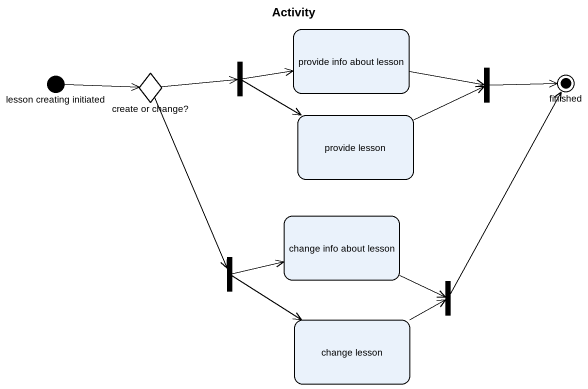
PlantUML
@startuml
title Activity
hide empty description
state "provide info about lesson" as provide_info_about_lesson
state fork1 <<fork>>
state fork2 <<join>>
state "lesson creating initiated" as lesson_creating_initiated <<start>>
state "create or change?" as create_or_change <<choice>>
state finished <<end>>
state "provide lesson" as provide_lesson
state "change info about lesson" as change_info_about_lesson
state fork3 <<fork>>
state fork4 <<join>>
state "change lesson" as change_lesson
provide_info_about_lesson -right-> fork2
fork1 -right-> provide_info_about_lesson
fork1 -right-> provide_lesson
fork2 -right-> finished
lesson_creating_initiated -right-> create_or_change
create_or_change -right-> fork1
create_or_change --> fork3
provide_lesson -right-> fork2
change_info_about_lesson -right-> fork4
fork3 -right-> change_info_about_lesson
fork3 --> change_lesson
fork4 -up-> finished
change_lesson -right-> fork4
@enduml
